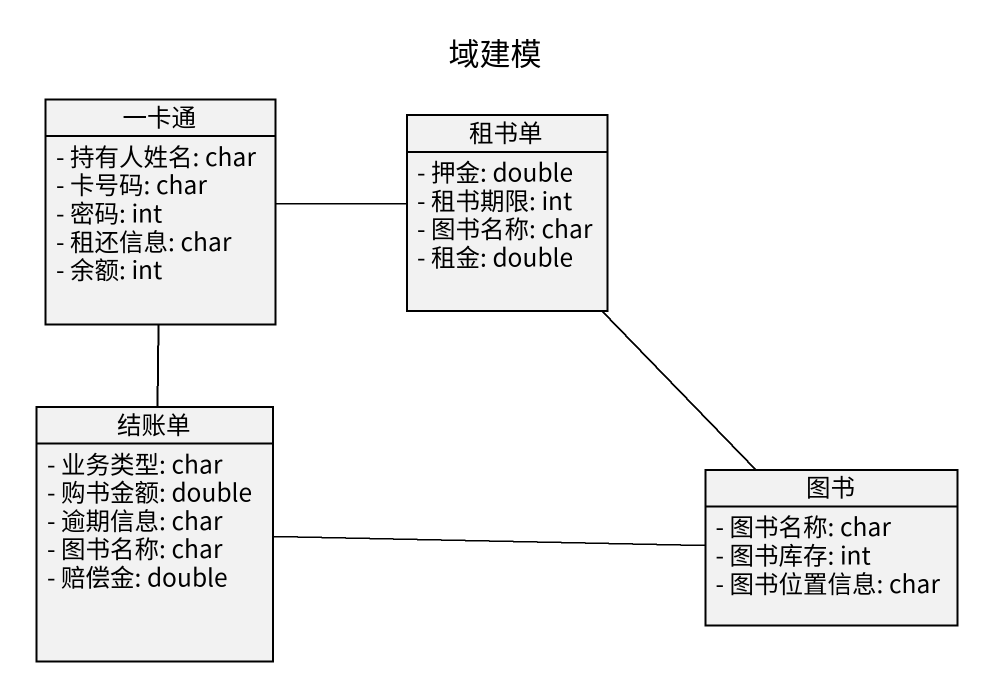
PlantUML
@startuml
title 域建模
hide circle
hide empty members
skinparam classAttributeIconSize 0
class 一卡通 {
  - 持有人姓名: char
  - 卡号码: char
  - 密码: int
  - 租还信息: char
  - 余额: int
}
class 租书单 {
  - 押金: double
  - 租书期限: int
  - 图书名称: char
  - 租金: double
}
class 结账单 {
  - 业务类型: char
  - 购书金额: double
  - 逾期信息: char
  - 图书名称: char
  - 赔偿金: double
}
class 图书 {
  - 图书名称: char
  - 图书库存: int
  - 图书位置信息: char
}
一卡通 -right- 租书单
一卡通 -- 结账单
租书单 -- 图书
结账单 -right- 图书
@enduml
